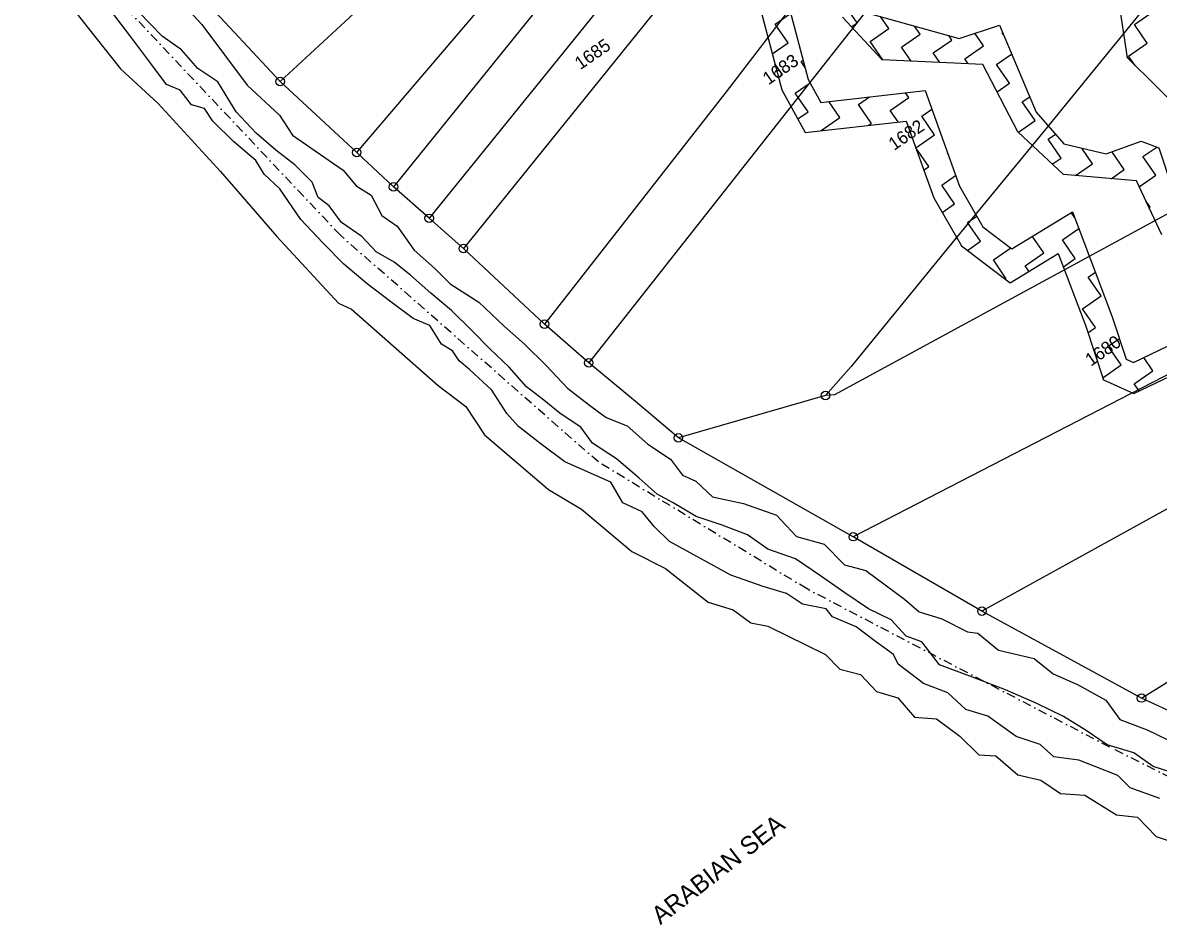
# Model space of a CAD drawing. Header units: metres. Extents: x 309685 to 314009, y 1915455 to 1919798.
# Drawn here: x 310910 to 311555, y 1915875 to 1916386 of the extents above; entities that cross this region are included whole.
import ezdxf

# ---------------------------------------------------------------- set-up
doc = ezdxf.new("R2010")
doc.units = ezdxf.units.M
doc.linetypes.add('DASHDOT', pattern=[1, 0.5, -0.25, 0, -0.25])
for name, color, linetype in [('LINE_WATER', 4, 'Continuous'), ('POLY_HATCH', 12, 'Continuous'), ('POLY_PARCEL', 6, 'Continuous'), ('POLY_WATER', 4, 'Continuous'), ('TEXT_MAPOUT', 7, 'Continuous'), ('TEXT_PARCEL', 7, 'Continuous'), ('V_BOUND_STREAM_LINE', 7, 'DASHDOT')]:
    doc.layers.add(name, color=color, linetype=linetype)
doc.styles.add('TEXT_MAP', font='')
doc.styles.get('TEXT_MAP').set_extended_font_data('Kruti Dev 050')

msp = doc.modelspace()

# ---------------------------------------------------------------- linework, layer by layer
for centre in [(311056.33, 1916352.94), (311099.72, 1916312.69), (311120.63, 1916293.29), (311140.84, 1916275.41), (311160.21, 1916258.27), (311206.28, 1916215.42), (311231.31, 1916193.39), (311365.57, 1916174.89), (311282.15, 1916150.92), (311381.36, 1916094.86), (311454.33, 1916052.59), (311544.84, 1916003.37)]:
    msp.add_circle(centre, 2.42)
at = {"layer": 'LINE_WATER'}
for p, q in [((310990.57, 1916408.34), (311011.93, 1916385.32)), ((310971.03, 1916379.1), (310958.18, 1916395.86)), ((310989.34, 1916378.65), (310976.2, 1916392.34)), ((311011.93, 1916385.32), (311037.51, 1916350.84)), ((310983.05, 1916363.24), (310971.03, 1916379.1)), ((311000.44, 1916370.91), (310989.34, 1916378.65)), ((311009.63, 1916360.41), (311000.44, 1916370.91)), ((310991.92, 1916351.32), (310983.05, 1916363.24)), ((311020.95, 1916352.82), (311009.63, 1916360.41)), ((311031.3, 1916335.76), (311020.95, 1916352.82)), ((310999.64, 1916348.1), (310991.92, 1916351.32)), ((311006.04, 1916339.76), (310999.64, 1916348.1)), ((311037.51, 1916350.84), (311055.85, 1916333.8)), ((311013.35, 1916337.74), (311006.04, 1916339.76)), ((311018.19, 1916330.43), (311013.35, 1916337.74)), ((311042.66, 1916323.72), (311031.3, 1916335.76)), ((311055.85, 1916333.8), (311063.25, 1916322.62)), ((311029.76, 1916318.89), (311018.19, 1916330.43)), ((311053.79, 1916314.09), (311042.66, 1916323.72)), ((311063.25, 1916322.62), (311092.07, 1916302.68)), ((311042.61, 1916308.25), (311029.76, 1916318.89)), ((311064.58, 1916305.65), (311053.79, 1916314.09)), ((311047.22, 1916300.36), (311042.61, 1916308.25)), ((311074.56, 1916295.85), (311064.58, 1916305.65)), ((311092.07, 1916302.68), (311099.37, 1916293.74)), ((311056.13, 1916292.05), (311047.22, 1916300.36)), ((311077.84, 1916287.17), (311074.56, 1916295.85)), ((311068.12, 1916274.7), (311056.13, 1916292.05)), ((311099.37, 1916293.74), (311107.92, 1916288.55)), ((311107.92, 1916288.55), (311113.94, 1916277.05)), ((311084.11, 1916282.48), (311077.84, 1916287.17)), ((311091.02, 1916272.95), (311084.11, 1916282.48)), ((311080.48, 1916261.4), (311068.12, 1916274.7)), ((311113.94, 1916277.05), (311122.61, 1916270.99)), ((311102.57, 1916265.04), (311091.02, 1916272.95)), ((311122.61, 1916270.99), (311132.39, 1916257.3)), ((311110.77, 1916256.41), (311102.57, 1916265.04)), ((311092.34, 1916249.43), (311080.48, 1916261.4)), ((311120.97, 1916250.44), (311110.77, 1916256.41)), ((311132.39, 1916257.3), (311144.02, 1916246.96)), ((311105.73, 1916238.32), (311092.34, 1916249.43)), ((311130.28, 1916243.22), (311120.97, 1916250.44)), ((311141.8, 1916233.04), (311130.28, 1916243.22)), ((311144.02, 1916246.96), (311152.77, 1916238.23)), ((311119.16, 1916228.07), (311105.73, 1916238.32)), ((311152.77, 1916238.23), (311169.06, 1916227.84)), ((311153.45, 1916223.12), (311141.8, 1916233.04)), ((311131.84, 1916218.58), (311119.16, 1916228.07)), ((311164.87, 1916211.92), (311153.45, 1916223.12)), ((311169.06, 1916227.84), (311183.37, 1916214.32)), ((311141.17, 1916214.57), (311131.84, 1916218.58)), ((311147.79, 1916204.06), (311141.17, 1916214.57)), ((311175.44, 1916201.26), (311164.87, 1916211.92)), ((311183.37, 1916214.32), (311194.95, 1916204.04)), ((311154.03, 1916200.24), (311147.79, 1916204.06)), ((311194.95, 1916204.04), (311207.26, 1916192.02)), ((311157.93, 1916194.6), (311154.03, 1916200.24)), ((311186.26, 1916190.92), (311175.44, 1916201.26)), ((311163.7, 1916189.62), (311157.93, 1916194.6)), ((311196, 1916179.84), (311186.26, 1916190.92)), ((311207.26, 1916192.02), (311219.22, 1916179.11)), ((311176.37, 1916178.01), (311163.7, 1916189.62)), ((311184.87, 1916164.78), (311176.37, 1916178.01)), ((311205.83, 1916172.33), (311196, 1916179.84)), ((311219.22, 1916179.11), (311231.78, 1916169.5)), ((311215.07, 1916164.74), (311205.83, 1916172.33)), ((311231.78, 1916169.5), (311241.12, 1916162.46)), ((311191.55, 1916157.26), (311184.87, 1916164.78)), ((311226.83, 1916156.98), (311215.07, 1916164.74)), ((311241.12, 1916162.46), (311253.17, 1916157.76)), ((311204.39, 1916147.24), (311191.55, 1916157.26)), ((311233.55, 1916147.96), (311226.83, 1916156.98)), ((311253.17, 1916157.76), (311264.9, 1916147.26)), ((311217.86, 1916137.24), (311204.39, 1916147.24)), ((311247.08, 1916139.02), (311233.55, 1916147.96)), ((311264.9, 1916147.26), (311277.77, 1916138.82)), ((311243.79, 1916125.71), (311217.86, 1916137.24)), ((311259.85, 1916127.96), (311247.08, 1916139.02)), ((311277.77, 1916138.82), (311284.52, 1916129.75)), ((311270.17, 1916119.03), (311259.85, 1916127.96)), ((311284.52, 1916129.75), (311292.06, 1916126.25)), ((311250.73, 1916114.15), (311243.79, 1916125.71)), ((311292.06, 1916126.25), (311301.47, 1916117.5)), ((311261.56, 1916108.87), (311250.73, 1916114.15)), ((311279.23, 1916114.03), (311270.17, 1916119.03)), ((311292.31, 1916106.22), (311279.23, 1916114.03)), ((311301.47, 1916117.5), (311319.08, 1916113.77)), ((311319.08, 1916113.77), (311337.76, 1916107.11)), ((311268.49, 1916100.67), (311261.56, 1916108.87)), ((311337.76, 1916107.11), (311349.19, 1916094.97)), ((311277.12, 1916092.17), (311268.49, 1916100.67)), ((311306.98, 1916101.42), (311292.31, 1916106.22)), ((311321.34, 1916095.92), (311306.98, 1916101.42)), ((311332.93, 1916087.72), (311321.34, 1916095.92)), ((311349.19, 1916094.97), (311364.88, 1916090.55)), ((311294.63, 1916082.43), (311277.12, 1916092.17)), ((311348.63, 1916082.36), (311332.93, 1916087.72)), ((311364.88, 1916090.55), (311376.35, 1916078.82)), ((311311.85, 1916073.12), (311294.63, 1916082.43)), ((311362.69, 1916072.66), (311348.63, 1916082.36)), ((311376.35, 1916078.82), (311388.4, 1916075.73)), ((311388.4, 1916075.73), (311410.37, 1916059.45)), ((311330.32, 1916066.57), (311311.85, 1916073.12)), ((311376.57, 1916063), (311362.69, 1916072.66)), ((311343.4, 1916062.63), (311330.32, 1916066.57)), ((311352.61, 1916056.64), (311343.4, 1916062.63)), ((311390.07, 1916053.88), (311376.57, 1916063)), ((311366.06, 1916054.01), (311352.61, 1916056.64)), ((311410.37, 1916059.45), (311418.66, 1916052.31)), ((311369.65, 1916049.42), (311366.06, 1916054.01)), ((311383.05, 1916043.8), (311369.65, 1916049.42)), ((311402.87, 1916047.63), (311390.07, 1916053.88)), ((311418.66, 1916052.31), (311431.57, 1916048.22)), ((311393.3, 1916036), (311383.05, 1916043.8)), ((311411.33, 1916038.38), (311402.87, 1916047.63)), ((311431.57, 1916048.22), (311446.07, 1916040.9)), ((311420.18, 1916035.31), (311411.33, 1916038.38)), ((311446.07, 1916040.9), (311451.92, 1916040.07)), ((311451.92, 1916040.07), (311463.75, 1916030.59)), ((311404.13, 1916027.97), (311393.3, 1916036)), ((311430.31, 1916022.26), (311420.18, 1916035.31)), ((311463.75, 1916030.59), (311483.9, 1916025.75)), ((311406.82, 1916022.55), (311404.13, 1916027.97)), ((311483.9, 1916025.75), (311494.65, 1916017.12)), ((311421.12, 1916011.64), (311406.82, 1916022.55)), ((311449, 1916015.13), (311430.31, 1916022.26)), ((311494.65, 1916017.12), (311508.51, 1916010.96)), ((311434.95, 1916006.32), (311421.12, 1916011.64)), ((311467.69, 1916007.99), (311449, 1916015.13)), ((311508.51, 1916010.96), (311524.52, 1916002.14)), ((311445.13, 1915996.79), (311434.95, 1916006.32)), ((311485.4, 1916000.19), (311467.69, 1916007.99)), ((311500.55, 1915992.84), (311485.4, 1916000.19)), ((311524.52, 1916002.14), (311532.58, 1915991.18)), ((311457.63, 1915993.08), (311445.13, 1915996.79)), ((311473.82, 1915981.57), (311457.63, 1915993.08)), ((311513.52, 1915984.95), (311500.55, 1915992.84)), ((311532.58, 1915991.18), (311548, 1915985.3)), ((311525.4, 1915976.79), (311513.52, 1915984.95)), ((311548, 1915985.3), (311566.39, 1915976.52)), ((311487.29, 1915977.06), (311473.82, 1915981.57)), ((311495.17, 1915969.95), (311487.29, 1915977.06)), ((311540.51, 1915972.29), (311525.4, 1915976.79)), ((311551.51, 1915964.48), (311540.51, 1915972.29)), ((311509.38, 1915968.05), (311495.17, 1915969.95)), ((311518.06, 1915964.66), (311509.38, 1915968.05)), ((311531.4, 1915959.42), (311518.06, 1915964.66)), ((311538.31, 1915952.48), (311531.4, 1915959.42)), ((311566.73, 1915959.58), (311551.51, 1915964.48)), ((311555.24, 1915946.34), (311538.31, 1915952.48))]:
    msp.add_line(p, q, dxfattribs=at)
at = {"layer": 'POLY_HATCH'}
for p, q in [((311338.51, 1916419.09), (311355.79, 1916354.19)), ((311327.42, 1916398.84), (311340.9, 1916348.24)), ((311536.88, 1916366.37), (311531.86, 1916400.18)), ((311391.12, 1916391.41), (311441.36, 1916377.36)), ((311397.68, 1916365.31), (311375.2, 1916389.45)), ((311441.36, 1916377.36), (311464.26, 1916384.91)), ((311464.26, 1916384.91), (311485.07, 1916335.65)), ((311454.9, 1916362.69), (311397.68, 1916365.31)), ((311574.55, 1916329), (311536.88, 1916366.37)), ((311474.7, 1916324.51), (311454.9, 1916362.69)), ((311355.79, 1916354.19), (311362.96, 1916341.05)), ((311340.9, 1916348.24), (311354.12, 1916324.01)), ((311362.96, 1916341.05), (311422.05, 1916347.83)), ((311422.05, 1916347.83), (311441.52, 1916293.68)), ((311485.07, 1916335.65), (311500.84, 1916317.61)), ((311354.12, 1916324.01), (311411.34, 1916330.57)), ((311411.34, 1916330.57), (311427.02, 1916286.96)), ((311500.58, 1916300.23), (311474.7, 1916324.51)), ((311500.84, 1916317.61), (311524.73, 1916312.02)), ((311524.73, 1916312.02), (311544.62, 1916319.15)), ((311544.62, 1916319.15), (311554.68, 1916315.36)), ((311554.68, 1916315.36), (311562.23, 1916292.47)), ((311541.96, 1916296.59), (311500.58, 1916300.23)), ((311556.43, 1916266.09), (311541.96, 1916296.59)), ((311441.52, 1916293.68), (311454.87, 1916270.51)), ((311427.02, 1916286.96), (311442.7, 1916259.75)), ((311471.33, 1916258.12), (311505.67, 1916279.15)), ((311505.67, 1916279.15), (311528.24, 1916219.56)), ((311454.87, 1916270.51), (311471.33, 1916258.12)), ((311442.7, 1916259.75), (311470.4, 1916238.89)), ((311470.4, 1916238.89), (311497.59, 1916255.53)), ((311497.59, 1916255.53), (311513.23, 1916214.24)), ((311528.24, 1916219.56), (311536.2, 1916195.48)), ((311540.26, 1916193.62), (311597.65, 1916221.11)), ((311513.23, 1916214.24), (311523.26, 1916183.89)), ((311536.2, 1916195.48), (311540.26, 1916193.62)), ((311540.41, 1916176.04), (311574.47, 1916192.35)), ((311523.26, 1916183.89), (311540.41, 1916176.04))]:
    msp.add_line(p, q, dxfattribs=at)
at = {"layer": 'POLY_HATCH', "linetype": 'Continuous'}
for p, q in [((311337.08, 1916385.52), (311345.84, 1916391.57)), ((311383.53, 1916386.29), (311376.2, 1916396.89)), ((311540.8, 1916385.35), (311551.4, 1916392.67)), ((311344.4, 1916374.92), (311337.08, 1916385.52)), ((311380.25, 1916384.03), (311383.53, 1916386.29)), ((311401.45, 1916383.02), (311396.74, 1916389.84)), ((311419.38, 1916379.74), (311416.15, 1916384.41)), ((311548.13, 1916374.75), (311540.8, 1916385.35)), ((311390.85, 1916375.69), (311401.45, 1916383.02)), ((311408.78, 1916372.42), (311419.38, 1916379.74)), ((311437.3, 1916376.47), (311435.57, 1916378.98)), ((311455.23, 1916373.19), (311450.31, 1916380.31)), ((311465.83, 1916380.52), (311466.05, 1916380.67)), ((311466.56, 1916379.46), (311465.83, 1916380.52)), ((311335.44, 1916368.72), (311344.4, 1916374.92)), ((311398.04, 1916365.29), (311390.85, 1916375.69)), ((311414.21, 1916364.55), (311408.78, 1916372.42)), ((311426.7, 1916369.14), (311437.3, 1916376.47)), ((311444.63, 1916365.87), (311455.23, 1916373.19)), ((311537.53, 1916367.42), (311548.13, 1916374.75)), ((311351.73, 1916364.32), (311352.88, 1916365.11)), ((311430.39, 1916363.81), (311426.7, 1916369.14)), ((311446.56, 1916363.07), (311444.63, 1916365.87)), ((311462.55, 1916362.59), (311471.17, 1916368.55)), ((311541.25, 1916362.03), (311537.53, 1916367.42)), ((311341.13, 1916356.99), (311336.96, 1916363.02)), ((311353.95, 1916361.1), (311351.73, 1916364.32)), ((311469.88, 1916351.99), (311462.55, 1916362.59)), ((311338.96, 1916355.5), (311341.13, 1916356.99)), ((311348.45, 1916346.39), (311356.87, 1916352.21)), ((311462.94, 1916347.2), (311469.88, 1916351.99)), ((311355.78, 1916335.79), (311348.45, 1916346.39)), ((311412.83, 1916343.89), (311410.98, 1916346.56)), ((311373.7, 1916332.52), (311367.45, 1916341.57)), ((311384.3, 1916339.84), (311390.65, 1916344.23)), ((311391.63, 1916329.24), (311384.3, 1916339.84)), ((311402.23, 1916336.57), (311412.83, 1916343.89)), ((311477.2, 1916341.39), (311481.41, 1916344.3)), ((311484.53, 1916330.79), (311477.2, 1916341.39)), ((311349.91, 1916331.73), (311355.78, 1916335.79)), ((311406.73, 1916330.05), (311402.23, 1916336.57)), ((311420.15, 1916333.29), (311425.86, 1916337.24)), ((311427.48, 1916322.69), (311420.15, 1916333.29)), ((311363.1, 1916325.19), (311373.7, 1916332.52)), ((311390.02, 1916328.13), (311391.63, 1916329.24)), ((311475.01, 1916324.22), (311484.53, 1916330.79)), ((311363.2, 1916325.05), (311363.1, 1916325.19)), ((311416.88, 1916315.37), (311427.48, 1916322.69)), ((311491.85, 1916320.19), (311496.05, 1916323.09)), ((311499.18, 1916309.59), (311491.85, 1916320.19)), ((311424.2, 1916304.77), (311416.88, 1916315.37)), ((311517.1, 1916306.32), (311510.93, 1916315.25)), ((311545.63, 1916310.37), (311553.49, 1916315.8)), ((311434.8, 1916312.09), (311434.88, 1916312.15)), ((311435.01, 1916311.8), (311434.8, 1916312.09)), ((311494.24, 1916306.18), (311499.18, 1916309.59)), ((311535.03, 1916303.05), (311528.01, 1916313.2)), ((311552.95, 1916299.77), (311545.63, 1916310.37)), ((311421.33, 1916302.78), (311424.2, 1916304.77)), ((311507.42, 1916299.63), (311517.1, 1916306.32)), ((311527.53, 1916297.86), (311535.03, 1916303.05)), ((311431.53, 1916294.17), (311439.39, 1916299.6)), ((311438.86, 1916283.57), (311431.53, 1916294.17)), ((311543.54, 1916293.27), (311552.95, 1916299.77)), ((311431.79, 1916278.68), (311438.86, 1916283.57)), ((311549.68, 1916281.85), (311547.37, 1916285.18)), ((311549.13, 1916281.47), (311549.68, 1916281.85)), ((311446.18, 1916272.97), (311451.38, 1916276.56)), ((311507.02, 1916275.58), (311504.89, 1916278.67)), ((311453.51, 1916262.37), (311446.18, 1916272.97)), ((311499.96, 1916263.14), (311509.29, 1916269.6)), ((311446.05, 1916257.22), (311453.51, 1916262.37)), ((311489.36, 1916255.82), (311482.88, 1916265.19)), ((311507.28, 1916252.54), (311499.96, 1916263.14)), ((311460.83, 1916251.77), (311470.7, 1916258.59)), ((311478.76, 1916248.49), (311489.36, 1916255.82)), ((311468.16, 1916241.17), (311460.83, 1916251.77)), ((311500.5, 1916247.86), (311507.28, 1916252.54)), ((311480.94, 1916245.34), (311478.76, 1916248.49)), ((311514.61, 1916241.95), (311518.69, 1916244.77)), ((311467.75, 1916240.89), (311468.16, 1916241.17)), ((311521.93, 1916231.35), (311514.61, 1916241.95)), ((311511.33, 1916224.02), (311521.93, 1916231.35)), ((311518.66, 1916213.42), (311511.33, 1916224.02)), ((311514.46, 1916210.52), (311518.66, 1916213.42)), ((311525.98, 1916202.82), (311532.32, 1916207.2)), ((311533.31, 1916192.22), (311525.98, 1916202.82)), ((311522.89, 1916185.02), (311533.31, 1916192.22)), ((311551.23, 1916188.95), (311546.08, 1916196.41)), ((311540.63, 1916181.62), (311551.23, 1916188.95)), ((311523.47, 1916183.8), (311523.13, 1916184.29)), ((311543.48, 1916177.51), (311540.63, 1916181.62))]:
    msp.add_line(p, q, dxfattribs=at)
at = {"layer": 'POLY_PARCEL'}
for p, q in [((311280.69, 1916560.98), (311056.33, 1916352.94)), ((311099.72, 1916312.69), (311303.34, 1916551.33)), ((311322.9, 1916543.87), (311120.63, 1916293.29)), ((311350.05, 1916533.99), (311140.84, 1916275.41)), ((311375.43, 1916524.59), (311160.21, 1916258.27)), ((311432.35, 1916507.95), (311309.3, 1916347.12)), ((311470.49, 1916496.75), (311231.31, 1916193.39)), ((311544.12, 1916391.75), (311489.8, 1916325.23)), ((311309.3, 1916347.12), (311206.28, 1916215.42)), ((311669.04, 1916337.58), (311370.77, 1916175.26)), ((311489.8, 1916325.23), (311434.57, 1916258.09)), ((311717.68, 1916268.3), (311381.36, 1916094.86)), ((311434.57, 1916258.09), (311380.07, 1916191.45)), ((311380.07, 1916191.45), (311365.57, 1916174.89)), ((311365.57, 1916174.89), (311282.15, 1916150.92)), ((311370.77, 1916175.26), (311365.57, 1916174.89)), ((311668.63, 1916170.86), (311454.33, 1916052.59)), ((311544.84, 1916003.37), (311704.11, 1916102.83))]:
    msp.add_line(p, q, dxfattribs=at)
at = {"layer": 'POLY_WATER'}
for p, q in [((310910.31, 1916430.91), (310946.9, 1916383.95)), ((311056.33, 1916352.94), (310996.43, 1916417.36)), ((310946.9, 1916383.95), (310965.68, 1916360.12)), ((310965.68, 1916360.12), (310987.12, 1916340.43)), ((311099.72, 1916312.69), (311056.33, 1916352.94)), ((310987.12, 1916340.43), (311022.53, 1916301.86)), ((311120.63, 1916293.29), (311099.72, 1916312.69)), ((311022.53, 1916301.86), (311054.45, 1916265.01)), ((311140.84, 1916275.41), (311120.63, 1916293.29)), ((311160.21, 1916258.27), (311140.84, 1916275.41)), ((311054.45, 1916265.01), (311089.32, 1916227.22)), ((311206.28, 1916215.42), (311160.21, 1916258.27)), ((311089.32, 1916227.22), (311096.73, 1916223.83)), ((311096.73, 1916223.83), (311145.98, 1916180.57)), ((311231.31, 1916193.39), (311206.28, 1916215.42)), ((311257.8, 1916171.57), (311231.31, 1916193.39)), ((311145.98, 1916180.57), (311161.62, 1916168.6)), ((311282.15, 1916150.92), (311257.8, 1916171.57)), ((311161.62, 1916168.6), (311172.18, 1916152.66)), ((311172.18, 1916152.66), (311208.42, 1916121.56)), ((311381.36, 1916094.86), (311282.15, 1916150.92)), ((311208.42, 1916121.56), (311227.2, 1916110.38)), ((311227.2, 1916110.38), (311255.75, 1916086.4)), ((311454.33, 1916052.59), (311381.36, 1916094.86)), ((311255.75, 1916086.4), (311274.83, 1916076.81)), ((311274.83, 1916076.81), (311299.1, 1916057.69)), ((311299.1, 1916057.69), (311313.15, 1916053.36)), ((311313.15, 1916053.36), (311323.35, 1916045.92)), ((311544.84, 1916003.37), (311454.33, 1916052.59)), ((311323.35, 1916045.92), (311332.95, 1916044.04)), ((311332.95, 1916044.04), (311365.68, 1916028.01)), ((311365.68, 1916028.01), (311373.7, 1916019.75)), ((311373.7, 1916019.75), (311385.52, 1916016.64)), ((311385.52, 1916016.64), (311394.51, 1916006.98)), ((311394.51, 1916006.98), (311406.54, 1916003.56)), ((311406.54, 1916003.56), (311416.08, 1915992.43)), ((311610.97, 1915972.54), (311544.84, 1916003.37)), ((311416.08, 1915992.43), (311428.6, 1915991.65)), ((311428.6, 1915991.65), (311441.85, 1915981.65)), ((311441.85, 1915981.65), (311452.48, 1915971.16)), ((311452.48, 1915971.16), (311462.18, 1915970.58)), ((311462.18, 1915970.58), (311474.65, 1915959.88)), ((311474.65, 1915959.88), (311487.76, 1915956.81)), ((311487.76, 1915956.81), (311498.93, 1915949.22)), ((311498.93, 1915949.22), (311512.68, 1915948.28)), ((311512.68, 1915948.28), (311530.56, 1915937.09)), ((311530.56, 1915937.09), (311542.63, 1915935.83)), ((311542.63, 1915935.83), (311553.17, 1915924.86)), ((311553.17, 1915924.86), (311562.77, 1915921.68))]:
    msp.add_line(p, q, dxfattribs=at)
at = {"layer": 'V_BOUND_STREAM_LINE', "ltscale": 10}
for p, q in [((311090.46, 1916265.81), (310957.29, 1916406.89)), ((311236.79, 1916137.22), (311090.46, 1916265.81)), ((311355.13, 1916065.26), (311236.79, 1916137.22)), ((311526.83, 1915975.54), (311355.13, 1916065.26)), ((311715.04, 1915881.37), (311526.83, 1915975.54))]:
    msp.add_line(p, q, dxfattribs=at)

# ---------------------------------------------------------------- texts
at = {"layer": 'TEXT_MAPOUT', "ltscale": 10}
msp.add_text('ARABIAN SEA', height=10.1454, rotation=37.82305, dxfattribs=at).set_placement((311271.97, 1915874.5))
at = {"layer": 'TEXT_PARCEL', "style": 'TEXT_MAP'}
for s, p in [('1685', (311226.58, 1916359.4)), ('1683', (311333.21, 1916350.73)), ('1682', (311404.5, 1916313.57)), ('1680', (311516.11, 1916191.2))]:
    msp.add_text(s, height=7.305, rotation=34.64727, dxfattribs=at).set_placement(p)

doc.saveas('drawing.dxf')
